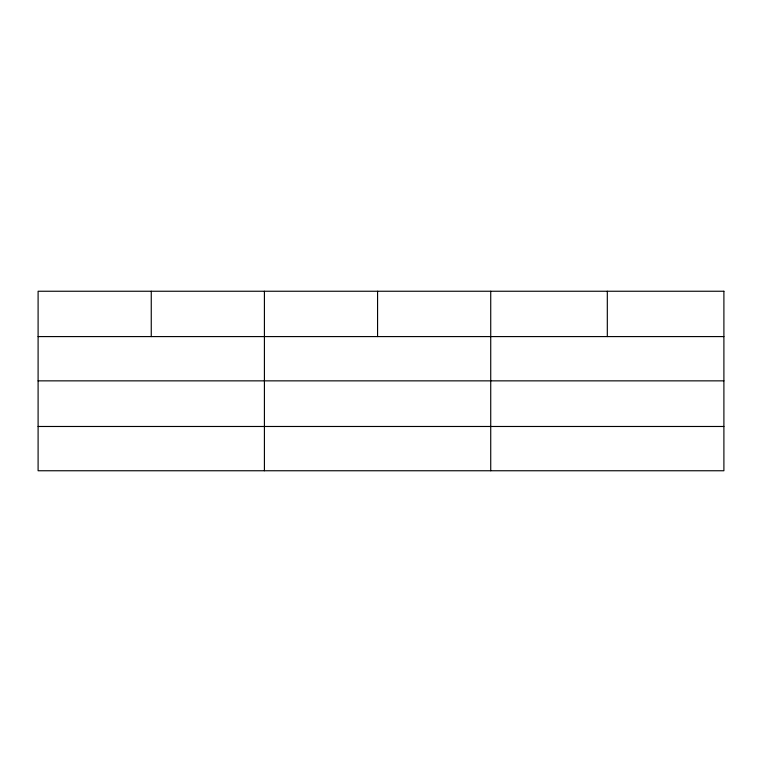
<?xml version="1.0" encoding="UTF-8"?>
<svg xmlns="http://www.w3.org/2000/svg" width="762" height="762" viewBox="0 0 762 762"><rect width="100%" height="100%" fill="white"/><g stroke="black" fill="none" stroke-linecap="round" stroke-linejoin="round"><path stroke-width="1.14" d="M38.1 336.585L723.9 336.585M38.1 380.857L723.9 380.857M38.1 426.482L723.9 426.482M607.314 291.246L607.314 336.585M490.728 291.246L490.728 470.754M377.571 291.246L377.571 336.585M264.414 291.246L264.414 470.754M151.257 291.246L151.257 336.585M723.9 291.246L38.1 291.246L38.1 470.754L723.9 470.754L723.9 291.246"/></g></svg>
